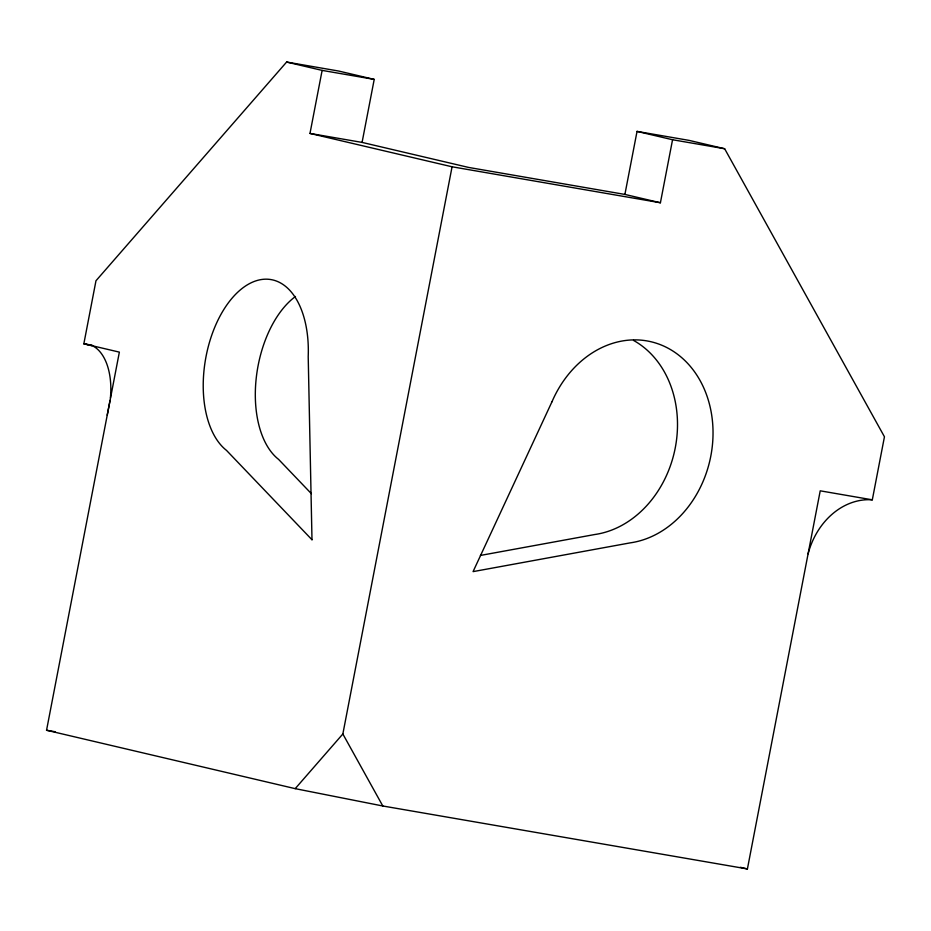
<?xml version="1.0" encoding="UTF-8"?>
<svg xmlns="http://www.w3.org/2000/svg" width="931" height="931" viewBox="0 0 931 931"><rect width="100%" height="100%" fill="white"/><g stroke="black" fill="none" stroke-linecap="round" stroke-linejoin="round"><path stroke-width="1.4" d="M624.899 194.428L637.037 131.399L672.554 139.743L660.416 202.76L624.899 194.428L468.642 167.44L362.078 142.408L374.215 79.391L338.698 71.047L286.608 62.051L95.974 280.766L83.848 343.783L119.366 352.127L107.228 415.145M637.037 131.399L689.126 140.395L724.644 148.739L884.45 436.79L872.312 499.819L820.223 490.823L747.407 868.949L382.804 805.99L295.197 788.65L46.55 730.253L110.067 400.411M660.416 202.76L452.07 166.789L309.988 133.424L322.126 70.395L286.608 62.051M295.197 788.65L342.852 733.977L452.07 166.789M480.419 555.435L594.758 534.522A102.724 84.523 -76.8 0 0 675.115 448.602A102.724 84.523 -76.8 0 0 633.487 340.385M322.126 70.395L374.215 79.391M672.554 139.743L724.644 148.739M309.988 133.424L362.078 142.408M92.285 345.25L83.848 343.783L92.157 345.738M46.55 730.253L55.115 731.731M740.378 867.296L747.407 868.949M311.385 493.674L278.578 459.379A89.888 51.019 -80.2 0 1 256.13 379.045A89.888 51.019 -80.2 0 1 295.488 296.477M342.852 733.977L382.804 805.99M808.096 553.84A70.081 57.664 -76.8 0 1 872.312 499.819M93.472 346.274A56.744 32.213 -80.2 0 1 110.405 397.968M551.99 401.738L473.064 571.622L630.275 542.854A102.724 84.523 -76.8 0 0 700.124 380.616A102.724 84.523 -76.8 0 0 551.99 401.738M311.99 539.759L226.489 450.383A89.888 51.019 -80.2 0 1 232.622 297.536A89.888 51.019 -80.2 0 1 308.208 356.631L311.99 539.759"/></g></svg>
